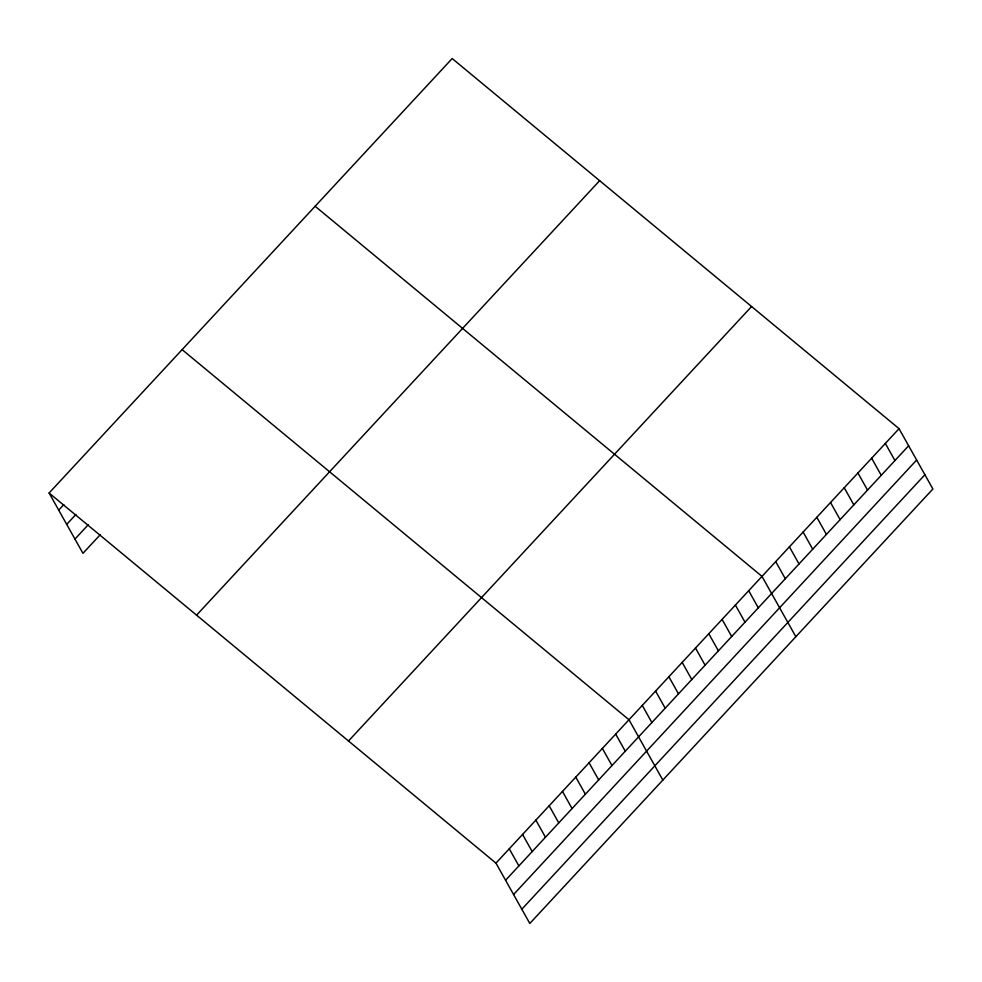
<?xml version="1.0" encoding="UTF-8"?>
<svg xmlns="http://www.w3.org/2000/svg" width="982" height="982" viewBox="0 0 982 982"><rect width="100%" height="100%" fill="white"/><g stroke="black" fill="none" stroke-linecap="round" stroke-linejoin="round"><path stroke-width="1.47" d="M49.1 493.013L452.186 58.539L899.046 428.668L932.9 488.987L529.814 923.461L495.959 863.129L49.1 493.013L82.954 553.332L100.348 534.589M58.711 510.124L63.818 504.613M66.702 524.388L75.921 514.458M74.951 539.081L88.257 524.744M196.56 615.149L599.646 180.676M348.5 740.993L751.574 306.519M495.959 863.129L899.046 428.668M505.57 880.253L908.645 445.779M513.574 894.516L916.648 460.042M521.823 909.209L924.897 474.736M315.136 206.257L761.995 576.385L795.85 636.717M182.112 349.629L628.983 719.757L662.838 780.089M885.334 443.434L894.946 460.546M871.635 458.201L881.247 475.325M857.924 472.98L867.536 490.092M844.225 487.747L853.837 504.871M830.527 502.526L840.126 519.638M816.815 517.293L826.427 534.417M803.116 532.072L812.715 549.183M789.405 546.839L799.017 563.95M775.706 561.606L785.305 578.729M748.701 590.722L758.3 607.833M735.395 605.059L744.994 622.171M722.089 619.397L731.7 636.508M708.795 633.734L718.394 650.845M695.489 648.071L705.101 665.182M682.183 662.408L691.794 679.532M668.889 676.745L678.488 693.869M655.583 691.082L665.195 708.206M642.277 705.42L651.888 722.543M615.677 734.094L625.288 751.218M602.371 748.431L611.982 765.555M589.077 762.769L598.676 779.892M575.771 777.106L585.382 794.229M562.477 791.443L572.076 808.567M549.171 805.78L558.77 822.904M535.865 820.117L545.476 837.241M522.571 834.454L532.17 851.578M509.265 848.792L518.877 865.915"/></g></svg>
